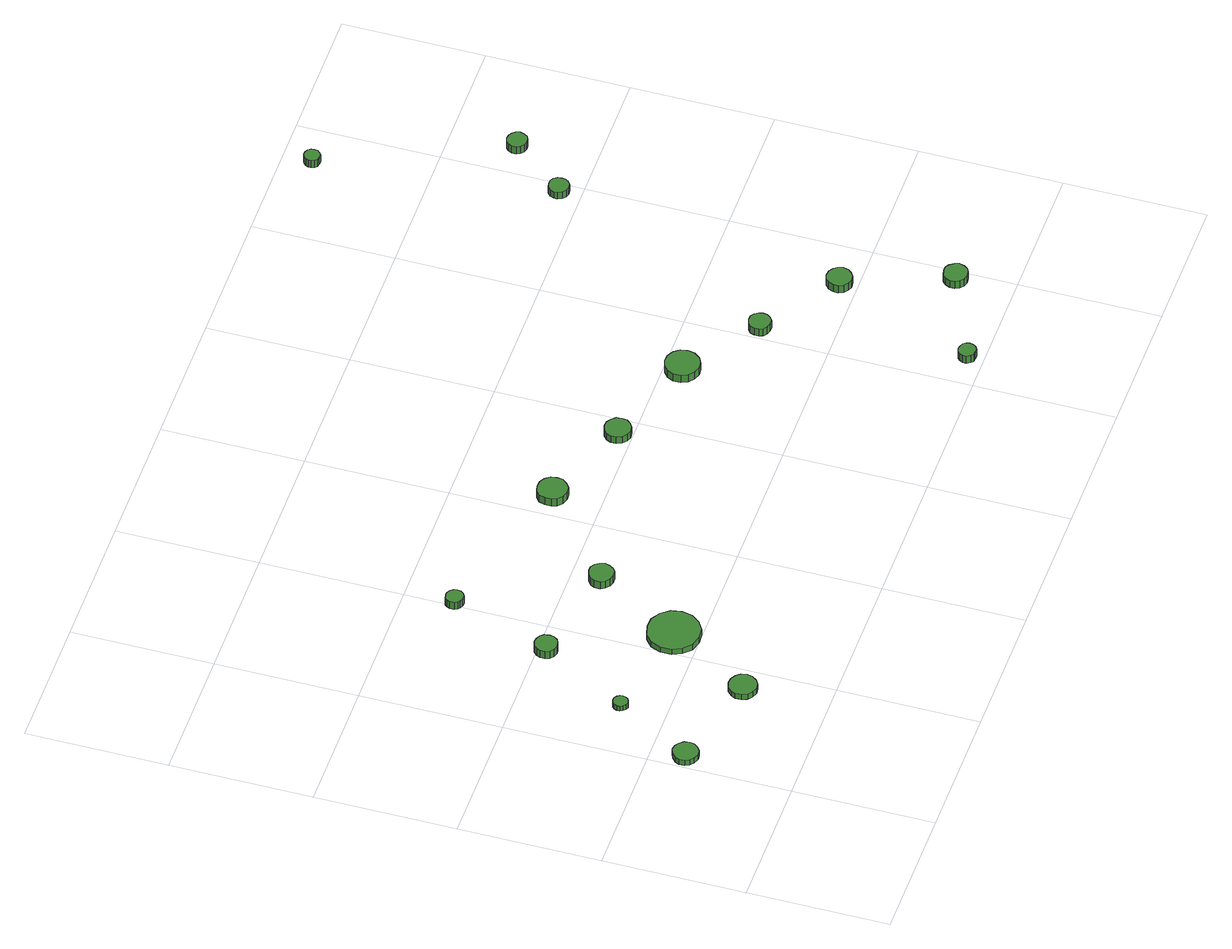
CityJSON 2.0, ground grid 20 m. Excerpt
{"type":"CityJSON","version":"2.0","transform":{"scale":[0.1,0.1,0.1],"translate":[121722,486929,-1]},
"CityObjects":{
"tree1":{"type":"SolitaryVegetationObject","attributes":{"function":"something"},"geometry":[{"type":"MultiSurface","lod":"1","boundaries":[[[0,1,2,3,4,5,6,7,8,9,10,11,12,13,14]],[[15,16,17,18,19,20,21,22,23,24,25,26,27,28,29]],[[0,29,28,1]],[[1,28,27,2]],[[2,27,26,3]],[[3,26,25,4]],[[4,25,24,5]],[[5,24,23,6]],[[6,23,22,7]],[[7,22,21,8]],[[8,21,20,9]],[[9,20,19,10]],[[10,19,18,11]],[[11,18,17,12]],[[12,17,16,13]],[[13,16,15,14]],[[14,15,29,0]]]}]},
"tree2":{"type":"SolitaryVegetationObject","attributes":{"function":"something"},"geometry":[{"type":"MultiSurface","lod":"1","boundaries":[[[30,31,32,33,34,35,36,37,38,39,40,41,42,43,44]],[[45,46,47,48,49,50,51,52,53,54,55,56,57,58,59]],[[30,59,58,31]],[[31,58,57,32]],[[32,57,56,33]],[[33,56,55,34]],[[34,55,54,35]],[[35,54,53,36]],[[36,53,52,37]],[[37,52,51,38]],[[38,51,50,39]],[[39,50,49,40]],[[40,49,48,41]],[[41,48,47,42]],[[42,47,46,43]],[[43,46,45,44]],[[44,45,59,30]]]}]},
"tree3":{"type":"SolitaryVegetationObject","attributes":{"function":"something"},"geometry":[{"type":"MultiSurface","lod":"1","boundaries":[[[60,61,62,63,64,65,66,67,68,69,70,71,72,73,74]],[[75,76,77,78,79,80,81,82,83,84,85,86,87,88,89]],[[60,89,88,61]],[[61,88,87,62]],[[62,87,86,63]],[[63,86,85,64]],[[64,85,84,65]],[[65,84,83,66]],[[66,83,82,67]],[[67,82,81,68]],[[68,81,80,69]],[[69,80,79,70]],[[70,79,78,71]],[[71,78,77,72]],[[72,77,76,73]],[[73,76,75,74]],[[74,75,89,60]]]}]},
"tree4":{"type":"SolitaryVegetationObject","attributes":{"function":"something"},"geometry":[{"type":"MultiSurface","lod":"1","boundaries":[[[90,91,92,93,94,95,96,97,98,99,100,101,102,103,104]],[[105,106,107,108,109,110,111,112,113,114,115,116,117,118,119]],[[90,119,118,91]],[[91,118,117,92]],[[92,117,116,93]],[[93,116,115,94]],[[94,115,114,95]],[[95,114,113,96]],[[96,113,112,97]],[[97,112,111,98]],[[98,111,110,99]],[[99,110,109,100]],[[100,109,108,101]],[[101,108,107,102]],[[102,107,106,103]],[[103,106,105,104]],[[104,105,119,90]]]}]},
"tree5":{"type":"SolitaryVegetationObject","attributes":{"function":"something"},"geometry":[{"type":"MultiSurface","lod":"1","boundaries":[[[120,121,122,123,124,125,126,127,128,129,130,131,132,133,134]],[[135,136,137,138,139,140,141,142,143,144,145,146,147,148,149]],[[120,149,148,121]],[[121,148,147,122]],[[122,147,146,123]],[[123,146,145,124]],[[124,145,144,125]],[[125,144,143,126]],[[126,143,142,127]],[[127,142,141,128]],[[128,141,140,129]],[[129,140,139,130]],[[130,139,138,131]],[[131,138,137,132]],[[132,137,136,133]],[[133,136,135,134]],[[134,135,149,120]]]}]},
"tree6":{"type":"SolitaryVegetationObject","attributes":{"function":"something"},"geometry":[{"type":"MultiSurface","lod":"1","boundaries":[[[150,151,152,153,154,155,156,157,158,159,160,161,162,163,164]],[[165,166,167,168,169,170,171,172,173,174,175,176,177,178,179]],[[150,179,178,151]],[[151,178,177,152]],[[152,177,176,153]],[[153,176,175,154]],[[154,175,174,155]],[[155,174,173,156]],[[156,173,172,157]],[[157,172,171,158]],[[158,171,170,159]],[[159,170,169,160]],[[160,169,168,161]],[[161,168,167,162]],[[162,167,166,163]],[[163,166,165,164]],[[164,165,179,150]]]}]},
"tree7":{"type":"SolitaryVegetationObject","attributes":{"function":"something"},"geometry":[{"type":"MultiSurface","lod":"1","boundaries":[[[180,181,182,183,184,185,186,187,188,189,190,191,192,193,194]],[[195,196,197,198,199,200,201,202,203,204,205,206,207,208,209]],[[180,209,208,181]],[[181,208,207,182]],[[182,207,206,183]],[[183,206,205,184]],[[184,205,204,185]],[[185,204,203,186]],[[186,203,202,187]],[[187,202,201,188]],[[188,201,200,189]],[[189,200,199,190]],[[190,199,198,191]],[[191,198,197,192]],[[192,197,196,193]],[[193,196,195,194]],[[194,195,209,180]]]}]},
"tree8":{"type":"SolitaryVegetationObject","attributes":{"function":"something"},"geometry":[{"type":"MultiSurface","lod":"1","boundaries":[[[210,211,212,213,214,215,216,217,218,219,220,221,222,223,224]],[[225,226,227,228,229,230,231,232,233,234,235,236,237,238,239]],[[210,239,238,211]],[[211,238,237,212]],[[212,237,236,213]],[[213,236,235,214]],[[214,235,234,215]],[[215,234,233,216]],[[216,233,232,217]],[[217,232,231,218]],[[218,231,230,219]],[[219,230,229,220]],[[220,229,228,221]],[[221,228,227,222]],[[222,227,226,223]],[[223,226,225,224]],[[224,225,239,210]]]}]},
"tree9":{"type":"SolitaryVegetationObject","attributes":{"function":"something"},"geometry":[{"type":"MultiSurface","lod":"1","boundaries":[[[240,241,242,243,244,245,246,247,248,249,250,251,252,253,254]],[[255,256,257,258,259,260,261,262,263,264,265,266,267,268,269]],[[240,269,268,241]],[[241,268,267,242]],[[242,267,266,243]],[[243,266,265,244]],[[244,265,264,245]],[[245,264,263,246]],[[246,263,262,247]],[[247,262,261,248]],[[248,261,260,249]],[[249,260,259,250]],[[250,259,258,251]],[[251,258,257,252]],[[252,257,256,253]],[[253,256,255,254]],[[254,255,269,240]]]}]},
"tree10":{"type":"SolitaryVegetationObject","attributes":{"function":"something"},"geometry":[{"type":"MultiSurface","lod":"1","boundaries":[[[270,271,272,273,274,275,276,277,278,279,280,281,282,283,284]],[[285,286,287,288,289,290,291,292,293,294,295,296,297,298,299]],[[270,299,298,271]],[[271,298,297,272]],[[272,297,296,273]],[[273,296,295,274]],[[274,295,294,275]],[[275,294,293,276]],[[276,293,292,277]],[[277,292,291,278]],[[278,291,290,279]],[[279,290,289,280]],[[280,289,288,281]],[[281,288,287,282]],[[282,287,286,283]],[[283,286,285,284]],[[284,285,299,270]]]}]},
"tree11":{"type":"SolitaryVegetationObject","attributes":{"function":"something"},"geometry":[{"type":"MultiSurface","lod":"1","boundaries":[[[300,301,302,303,304,305,306,307,308,309,310,311,312,313,314]],[[315,316,317,318,319,320,321,322,323,324,325,326,327,328,329]],[[300,329,328,301]],[[301,328,327,302]],[[302,327,326,303]],[[303,326,325,304]],[[304,325,324,305]],[[305,324,323,306]],[[306,323,322,307]],[[307,322,321,308]],[[308,321,320,309]],[[309,320,319,310]],[[310,319,318,311]],[[311,318,317,312]],[[312,317,316,313]],[[313,316,315,314]],[[314,315,329,300]]]}]},
"tree12":{"type":"SolitaryVegetationObject","attributes":{"function":"something"},"geometry":[{"type":"MultiSurface","lod":"1","boundaries":[[[330,331,332,333,334,335,336,337,338,339,340,341,342,343,344]],[[345,346,347,348,349,350,351,352,353,354,355,356,357,358,359]],[[330,359,358,331]],[[331,358,357,332]],[[332,357,356,333]],[[333,356,355,334]],[[334,355,354,335]],[[335,354,353,336]],[[336,353,352,337]],[[337,352,351,338]],[[338,351,350,339]],[[339,350,349,340]],[[340,349,348,341]],[[341,348,347,342]],[[342,347,346,343]],[[343,346,345,344]],[[344,345,359,330]]]}]},
"tree13":{"type":"SolitaryVegetationObject","attributes":{"function":"something"},"geometry":[{"type":"MultiSurface","lod":"1","boundaries":[[[360,361,362,363,364,365,366,367,368,369,370,371,372,373,374]],[[375,376,377,378,379,380,381,382,383,384,385,386,387,388,389]],[[360,389,388,361]],[[361,388,387,362]],[[362,387,386,363]],[[363,386,385,364]],[[364,385,384,365]],[[365,384,383,366]],[[366,383,382,367]],[[367,382,381,368]],[[368,381,380,369]],[[369,380,379,370]],[[370,379,378,371]],[[371,378,377,372]],[[372,377,376,373]],[[373,376,375,374]],[[374,375,389,360]]]}]},
"tree14":{"type":"SolitaryVegetationObject","attributes":{"function":"something"},"geometry":[{"type":"MultiSurface","lod":"1","boundaries":[[[390,391,392,393,394,395,396,397,398,399,400,401,402,403,404]],[[405,406,407,408,409,410,411,412,413,414,415,416,417,418,419]],[[390,419,418,391]],[[391,418,417,392]],[[392,417,416,393]],[[393,416,415,394]],[[394,415,414,395]],[[395,414,413,396]],[[396,413,412,397]],[[397,412,411,398]],[[398,411,410,399]],[[399,410,409,400]],[[400,409,408,401]],[[401,408,407,402]],[[402,407,406,403]],[[403,406,405,404]],[[404,405,419,390]]]}]},
"tree15":{"type":"SolitaryVegetationObject","attributes":{"function":"something"},"geometry":[{"type":"MultiSurface","lod":"1","boundaries":[[[420,421,422,423,424,425,426,427,428,429,430,431,432,433,434]],[[435,436,437,438,439,440,441,442,443,444,445,446,447,448,449]],[[420,449,448,421]],[[421,448,447,422]],[[422,447,446,423]],[[423,446,445,424]],[[424,445,444,425]],[[425,444,443,426]],[[426,443,442,427]],[[427,442,441,428]],[[428,441,440,429]],[[429,440,439,430]],[[430,439,438,431]],[[431,438,437,432]],[[432,437,436,433]],[[433,436,435,434]],[[434,435,449,420]]]}]},
"tree16":{"type":"SolitaryVegetationObject","attributes":{"function":"something"},"geometry":[{"type":"MultiSurface","lod":"1","boundaries":[[[450,451,452,453,454,455,456,457,458,459,460,461,462,463,464]],[[465,466,467,468,469,470,471,472,473,474,475,476,477,478,479]],[[450,479,478,451]],[[451,478,477,452]],[[452,477,476,453]],[[453,476,475,454]],[[454,475,474,455]],[[455,474,473,456]],[[456,473,472,457]],[[457,472,471,458]],[[458,471,470,459]],[[459,470,469,460]],[[460,469,468,461]],[[461,468,467,462]],[[462,467,466,463]],[[463,466,465,464]],[[464,465,479,450]]]}]},
"tree17":{"type":"SolitaryVegetationObject","attributes":{"function":"something"},"geometry":[{"type":"MultiSurface","lod":"1","boundaries":[[[480,481,482,483,484,485,486,487,488,489,490,491,492,493,494]],[[495,496,497,498,499,500,501,502,503,504,505,506,507,508,509]],[[480,509,508,481]],[[481,508,507,482]],[[482,507,506,483]],[[483,506,505,484]],[[484,505,504,485]],[[485,504,503,486]],[[486,503,502,487]],[[487,502,501,488]],[[488,501,500,489]],[[489,500,499,490]],[[490,499,498,491]],[[491,498,497,492]],[[492,497,496,493]],[[493,496,495,494]],[[494,495,509,480]]]}]}
},
"vertices":[
[38,153,16],[37,160,16],[32,166,16],[26,170,16],[19,171,16],[12,168,16],[6,163,16],[3,157,16],[3,149,16],[6,143,16],[12,138,16],[19,135,16],[26,136,16],[32,140,16],[37,146,16],[37,146,7],[32,140,7],[26,136,7],[19,135,7],[12,138,7],[6,143,7],[3,149,7],[3,157,7],[6,163,7],[12,168,7],[19,171,7],[26,170,7],[32,166,7],[37,160,7],[38,153,7],
[96,264,15],[95,268,15],[93,271,15],[89,274,15],[85,274,15],[81,273,15],[78,270,15],[76,266,15],[76,262,15],[78,258,15],[81,255,15],[85,253,15],[89,254,15],[93,256,15],[95,260,15],[95,260,6],[93,256,6],[89,254,6],[85,253,6],[81,255,6],[78,258,6],[76,262,6],[76,266,6],[78,270,6],[81,273,6],[85,274,6],[89,274,6],[93,271,6],[95,268,6],[96,264,6],
[184,119,15],[182,127,15],[177,133,15],[170,137,15],[162,138,15],[154,136,15],[148,130,15],[145,123,15],[145,115,15],[148,107,15],[154,102,15],[162,99,15],[170,100,15],[177,104,15],[182,111,15],[182,111,6],[177,104,6],[170,100,6],[162,99,6],[154,102,6],[148,107,6],[145,115,6],[145,123,6],[148,130,6],[154,136,6],[162,138,6],[170,137,6],[177,133,6],[182,127,6],[184,119,6],
[172,389,19],[171,396,19],[167,401,19],[161,404,19],[155,405,19],[148,403,19],[143,398,19],[141,392,19],[141,386,19],[143,380,19],[148,375,19],[155,373,19],[161,374,19],[167,377,19],[171,382,19],[171,382,6],[167,377,6],[161,374,6],[155,373,6],[148,375,6],[143,380,6],[141,386,6],[141,392,6],[143,398,6],[148,403,6],[155,405,6],[161,404,6],[167,401,6],[171,396,6],[172,389,6],
[270,236,16],[267,251,16],[258,263,16],[245,271,16],[230,272,16],[215,268,16],[204,258,16],[198,244,16],[198,228,16],[204,215,16],[215,204,16],[230,200,16],[245,201,16],[258,209,16],[267,221,16],[267,221,6],[258,209,6],[245,201,6],[230,200,6],[215,204,6],[204,215,6],[198,228,6],[198,244,6],[204,258,6],[215,268,6],[230,272,6],[245,271,6],[258,263,6],[267,251,6],[270,236,6],
[214,530,22],[213,535,22],[210,539,22],[205,542,22],[200,542,22],[195,541,22],[192,537,22],[190,533,22],[190,527,22],[192,523,22],[195,520,22],[200,518,22],[205,518,22],[210,521,22],[213,525,22],[213,525,9],[210,521,9],[205,518,9],[200,518,9],[195,520,9],[192,523,9],[190,527,9],[190,533,9],[192,537,9],[195,541,9],[200,542,9],[205,542,9],[210,539,9],[213,535,9],[214,530,9],
[322,359,20],[320,366,20],[316,372,20],[310,376,20],[303,376,20],[296,374,20],[290,369,20],[287,363,20],[287,355,20],[290,349,20],[296,344,20],[303,342,20],[310,342,20],[316,346,20],[320,352,20],[320,352,7],[316,346,7],[310,342,7],[303,342,7],[296,344,7],[290,349,7],[287,355,7],[287,363,7],[290,369,7],[296,374,7],[303,376,7],[310,376,7],[316,372,7],[320,366,7],[322,359,7],
[458,468,19],[457,477,19],[451,484,19],[444,488,19],[435,489,19],[427,487,19],[420,481,19],[417,473,19],[417,464,19],[420,456,19],[427,450,19],[435,447,19],[444,448,19],[451,453,19],[457,460,19],[457,460,6],[451,453,6],[444,448,6],[435,447,6],[427,450,6],[420,456,6],[417,464,6],[417,473,6],[420,481,6],[427,487,6],[435,489,6],[444,488,6],[451,484,6],[457,477,6],[458,468,6],
[592,421,17],[591,428,17],[586,434,17],[580,438,17],[572,439,17],[565,437,17],[559,431,17],[556,425,17],[556,417,17],[559,410,17],[565,405,17],[572,402,17],[580,403,17],[586,407,17],[591,413,17],[591,413,5],[586,407,5],[580,403,5],[572,402,5],[565,405,5],[559,410,5],[556,417,5],[556,425,5],[559,431,5],[565,437,5],[572,439,5],[580,438,5],[586,434,5],[591,428,5],[592,421,5],
[738,375,19],[736,385,19],[730,393,19],[721,398,19],[711,399,19],[702,396,19],[694,389,19],[690,380,19],[690,370,19],[694,361,19],[702,354,19],[711,351,19],[721,352,19],[730,357,19],[736,365,19],[736,365,6],[730,357,6],[721,352,6],[711,351,6],[702,354,6],[694,361,6],[690,370,6],[690,380,6],[694,389,6],[702,396,6],[711,399,6],[721,398,6],[730,393,6],[736,385,6],[738,375,6],
[859,22,23],[858,27,23],[855,31,23],[850,33,23],[845,34,23],[840,32,23],[837,29,23],[834,24,23],[834,19,23],[837,14,23],[840,11,23],[845,10,23],[850,10,23],[855,13,23],[858,17,23],[858,17,10],[855,13,10],[850,10,10],[845,10,10],[840,11,10],[837,14,10],[834,19,10],[834,24,10],[837,29,10],[840,32,10],[845,34,10],[850,33,10],[855,31,10],[858,27,10],[859,22,10],
[832,300,22],[831,306,22],[827,311,22],[822,315,22],[815,315,22],[809,313,22],[804,309,22],[802,303,22],[802,297,22],[804,291,22],[809,287,22],[815,285,22],[822,285,22],[827,289,22],[831,294,22],[831,294,9],[827,289,9],[822,285,9],[815,285,9],[809,287,9],[804,291,9],[802,297,9],[802,303,9],[804,309,9],[809,313,9],[815,315,9],[822,315,9],[827,311,9],[831,306,9],[832,300,9],
[939,223,29],[937,230,29],[933,235,29],[927,239,29],[919,240,29],[913,238,29],[907,233,29],[904,226,29],[904,219,29],[907,212,29],[913,207,29],[919,205,29],[927,206,29],[933,210,29],[937,215,29],[937,215,16],[933,210,16],[927,206,16],[919,205,16],[913,207,16],[907,212,16],[904,219,16],[904,226,16],[907,233,16],[913,238,16],[919,240,16],[927,239,16],[933,235,16],[937,230,16],[939,223,16],
[994,79,27],[992,85,27],[988,91,27],[982,95,27],[975,95,27],[968,93,27],[963,88,27],[960,82,27],[960,75,27],[963,69,27],[968,64,27],[975,62,27],[982,63,27],[988,66,27],[992,72,27],[992,72,14],[988,66,14],[982,63,14],[975,62,14],[968,64,14],[963,69,14],[960,75,14],[960,82,14],[963,88,14],[968,93,14],[975,95,14],[982,95,14],[988,91,14],[992,85,14],[994,79,14],
[995,630,22],[994,636,22],[991,641,22],[986,644,22],[980,644,22],[974,643,22],[970,639,22],[967,633,22],[967,628,22],[970,622,22],[974,618,22],[980,616,22],[986,617,22],[991,620,22],[994,625,22],[994,625,10],[991,620,10],[986,617,10],[980,616,10],[974,618,10],[970,622,10],[967,628,10],[967,633,10],[970,639,10],[974,643,10],[980,644,10],[986,644,10],[991,641,10],[994,636,10],[995,630,10],
[945,958,25],[945,962,25],[942,966,25],[938,968,25],[933,969,25],[929,967,25],[926,964,25],[924,960,25],[924,956,25],[926,951,25],[929,948,25],[933,947,25],[938,947,25],[942,950,25],[945,953,25],[945,953,12],[942,950,12],[938,947,12],[933,947,12],[929,948,12],[926,951,12],[924,956,12],[924,960,12],[926,964,12],[929,967,12],[933,969,12],[938,968,12],[942,966,12],[945,962,12],[945,958,12],
[1059,708,24],[1057,714,24],[1054,718,24],[1049,721,24],[1043,722,24],[1037,720,24],[1033,716,24],[1031,711,24],[1031,705,24],[1033,700,24],[1037,696,24],[1043,694,24],[1049,695,24],[1054,697,24],[1057,702,24],[1057,702,11],[1054,697,11],[1049,695,11],[1043,694,11],[1037,696,11],[1033,700,11],[1031,705,11],[1031,711,11],[1033,716,11],[1037,720,11],[1043,722,11],[1049,721,11],[1054,718,11],[1057,714,11],[1059,708,11]
]}
